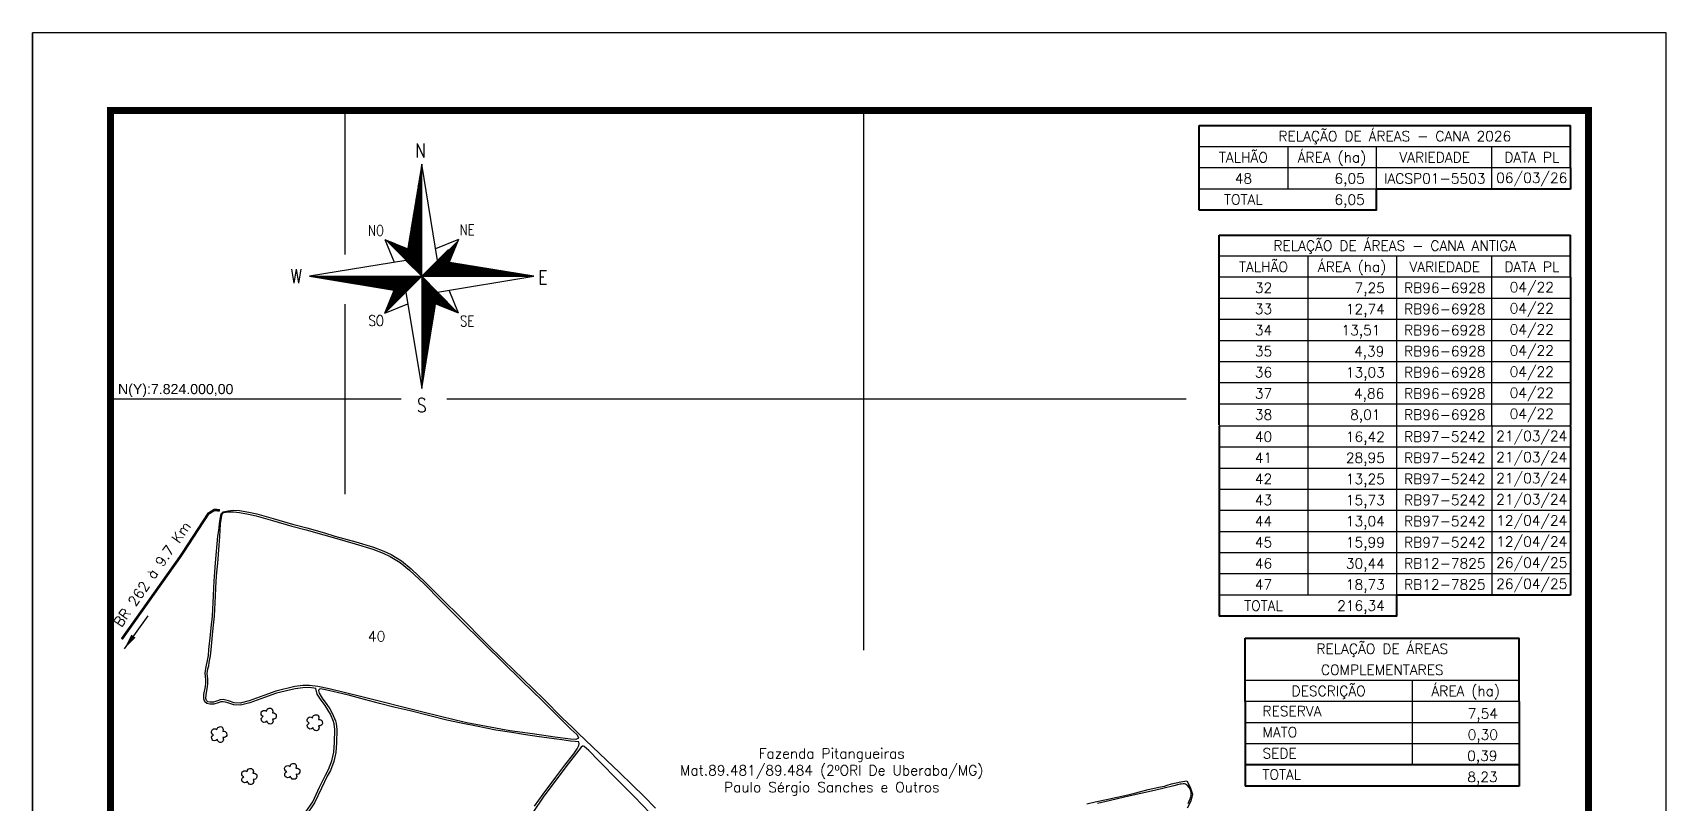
# Model space of a CAD drawing. Extents: x 745198 to 748348, y 7820251 to 7824706.
# Drawn here: x 745198 to 748348, y 7823220 to 7824706 of the extents above; entities that cross this region are included whole.
import ezdxf
from ezdxf.enums import TextEntityAlignment as Align

# ---------------------------------------------------------------- set-up
doc = ezdxf.new("R2010")
doc.units = 0
doc.header["$MEASUREMENT"] = 0
doc.linetypes.add('CONTINUO', pattern=[0])
doc.linetypes.add('LIN0', pattern=[0])
for name, color, linetype in [('0114000438', 1, 'Continuous'), ('0114000438040', 5, 'Continuous'), ('0114000438041', 5, 'Continuous'), ('0114000438046', 5, 'Continuous'), ('0114000438047', 5, 'Continuous'), ('ESTRADA', 1, 'Continuous'), ('MALHA', 8, 'Continuous'), ('MARGEM', 5, 'Continuous'), ('QUADRO_DE_AREAS_CANA_2025', 7, 'Continuous'), ('QUADRO_DE_AREAS_CANA_ANTIGA', 7, 'Continuous'), ('QUADRO_DE_AREAS_COMPLEMENTARES', 7, 'Continuous'), ('SETA_NORTE', 3, 'Continuous'), ('SIMBOLO ARVORE', 118, 'Continuous'), ('TEXTO CONFRONTANTES', 7, 'Continuous'), ('TEXTO_NUN_TAL', 7, 'Continuous')]:
    doc.layers.add(name, color=color, linetype=linetype)
doc.layers.add('TEXTO_DIVERSOS', color=7, linetype='Continuous', lineweight=5)
doc.styles.add('ROMANS', font='romans')
doc.styles.add('SIMPLEX', font='simplex', dxfattribs={"height": 0.2})
doc.styles.get("Standard").update_dxf_attribs({"font": 'arial.ttf'})
doc.dimstyles.new('ISO-25', dxfattribs={"dimtxt": 2.5, "dimasz": 2.5, "dimexe": 1.25, "dimexo": 0.625, "dimtad": 1, "dimtxsty": 'Standard', "dimcen": 2.5, "dimadec": 0, "dimazin": 0, "dimtfac": 1, "dimtmove": 0, "dimatfit": 3, "dimfxl": 1, "dimarcsym": 0})

# ---------------------------------------------------------------- blocks, each defined once
blk = doc.blocks.new('A$C309442C0')
at = {"layer": 'SETA_NORTE', "linetype": 'Continuous'}
h = blk.add_hatch(dxfattribs=at)
h.set_pattern_fill('ANSI31', color=256, scale=0.1375, angle=-90, style=0)
h.set_pattern_definition([(315, (-215853.3434, 13873.16845), (0.3086963042, 0.3086963042), [])])
h.paths.add_polyline_path([(73.5, 97.4), (74.7, 104.9), (60, 110.8)])
h = blk.add_hatch(dxfattribs=at)
h.set_pattern_fill('ANSI31', color=256, scale=0.1375, angle=180, style=0)
h.set_pattern_definition([(225, (13869.59828, 216024.21475), (0.3086963042, -0.3086963042), [])])
h.paths.add_polyline_path([(93.8, 97.4), (101.4, 96.2), (107.3, 110.8)])
h = blk.add_hatch(dxfattribs=at)
h.set_pattern_fill('ANSI31', color=256, scale=0.1375, style=0)
h.set_pattern_definition([(45, (-13702.2971, -215849.77324), (-0.3086963042, 0.3086963042), [])])
h.paths.add_polyline_path([(73.5, 77), (65.9, 78.3), (60, 63.6)])
h = blk.add_hatch(dxfattribs=at)
h.set_pattern_fill('ANSI31', color=256, scale=0.1375, angle=90, style=0)
h.set_pattern_definition([(135, (216020.6446, -13698.72693), (-0.3086963042, -0.3086963042), [])])
h.paths.add_polyline_path([(93.8, 77), (92.6, 69.5), (107.3, 63.6)])
for p, q in [((83.4, 157.5), (83.7, 157.8)), ((83.5, 158.3), (83.7, 158.4)), ((83.6, 159), (83.7, 159.1)), ((81.3, 145.3), (83.7, 147.6)), ((81.5, 146.1), (83.7, 148.2)), ((81.6, 146.8), (83.7, 148.9)), ((81.7, 147.6), (83.7, 149.5)), ((81.8, 148.3), (83.7, 150.1)), ((82, 149.1), (83.7, 150.8)), ((82.1, 149.9), (83.7, 151.4)), ((82.2, 150.6), (83.7, 152.1)), ((82.3, 151.4), (83.7, 152.7)), ((82.5, 152.2), (83.7, 153.3)), ((82.6, 152.9), (83.7, 154)), ((82.7, 153.7), (83.7, 154.6)), ((82.9, 154.4), (83.7, 155.2)), ((83, 155.2), (83.7, 155.9)), ((83.1, 156), (83.7, 156.5)), ((83.2, 156.7), (83.7, 157.2)), ((79.2, 132.3), (83.7, 136.8)), ((79.3, 133.1), (83.7, 137.4)), ((79.5, 133.8), (83.7, 138)), ((79.6, 134.6), (83.7, 138.7)), ((79.7, 135.4), (83.7, 139.3)), ((79.8, 136.1), (83.7, 140)), ((80, 136.9), (83.7, 140.6)), ((80.1, 137.7), (83.7, 141.2)), ((80.2, 138.4), (83.7, 141.9)), ((80.3, 139.2), (83.7, 142.5)), ((80.5, 139.9), (83.7, 143.1)), ((80.6, 140.7), (83.7, 143.8)), ((80.7, 141.5), (83.7, 144.4)), ((80.8, 142.2), (83.7, 145)), ((81, 143), (83.7, 145.7)), ((81.1, 143.8), (83.7, 146.3)), ((81.2, 144.5), (83.7, 147)), ((77.2, 120.1), (83.7, 126.6)), ((77.3, 120.9), (83.7, 127.2)), ((77.4, 121.6), (83.7, 127.8)), ((77.6, 122.4), (83.7, 128.5)), ((77.7, 123.2), (83.7, 129.1)), ((77.8, 123.9), (83.7, 129.8)), ((78, 124.7), (83.7, 130.4)), ((78.1, 125.5), (83.7, 131)), ((78.2, 126.2), (83.7, 131.7)), ((78.3, 127), (83.7, 132.3)), ((78.5, 127.7), (83.7, 132.9)), ((78.6, 128.5), (83.7, 133.6)), ((78.7, 129.3), (83.7, 134.2)), ((78.8, 130), (83.7, 134.9)), ((79, 130.8), (83.7, 135.5)), ((79.1, 131.6), (83.7, 136.1)), ((75.1, 107.2), (83.7, 115.7)), ((75.2, 107.9), (83.7, 116.4)), ((75.3, 108.7), (83.7, 117)), ((75.4, 109.4), (83.7, 117.7)), ((75.6, 110.2), (83.7, 118.3)), ((75.7, 111), (83.7, 118.9)), ((75.8, 111.7), (83.7, 119.6)), ((75.9, 112.5), (83.7, 120.2)), ((76.1, 113.3), (83.7, 120.8)), ((76.2, 114), (83.7, 121.5)), ((76.3, 114.8), (83.7, 122.1)), ((76.4, 115.5), (83.7, 122.8)), ((76.6, 116.3), (83.7, 123.4)), ((76.7, 117.1), (83.7, 124)), ((76.8, 117.8), (83.7, 124.7)), ((76.9, 118.6), (83.7, 125.3)), ((77.1, 119.4), (83.7, 125.9)), ((60, 110.8), (74.7, 104.9)), ((60, 110.8), (65.9, 96.2)), ((73.5, 97.3), (83.7, 107.5)), ((73.6, 98), (83.7, 108.1)), ((73.7, 98.8), (83.7, 108.7)), ((73.8, 99.5), (83.7, 109.4)), ((73.8, 97), (83.7, 106.8)), ((73.9, 100.3), (83.7, 110)), ((74.1, 101.1), (83.7, 110.6)), ((74.2, 101.8), (83.7, 111.3)), ((74.2, 96.7), (83.7, 106.2)), ((74.3, 102.6), (83.7, 111.9)), ((74.4, 103.3), (83.7, 112.6)), ((74.5, 96.4), (83.7, 105.6)), ((74.6, 104.1), (83.7, 113.2)), ((74.7, 104.9), (83.7, 113.8)), ((74.8, 105.6), (83.7, 114.5)), ((74.9, 106.4), (83.7, 115.1)), ((107.3, 110.8), (92.6, 104.9)), ((107.3, 110.8), (101.4, 96.2)), ((74.8, 96.1), (83.7, 104.9)), ((75.1, 95.7), (83.7, 104.3)), ((75.4, 95.4), (83.7, 103.6)), ((75.8, 95.1), (83.7, 103)), ((76.1, 94.8), (83.7, 102.4)), ((76.4, 94.5), (83.7, 101.7)), ((76.7, 94.2), (83.7, 101.1)), ((77, 93.8), (83.7, 100.5)), ((77.4, 93.5), (83.7, 99.8)), ((77.7, 93.2), (83.7, 99.2)), ((78, 92.9), (83.7, 98.5)), ((78.3, 92.6), (83.7, 97.9)), ((78.6, 92.2), (83.7, 97.3)), ((78.9, 91.9), (83.7, 96.6)), ((79.3, 91.6), (83.7, 96)), ((79.6, 91.3), (83.7, 95.4)), ((79.9, 91), (83.7, 94.7)), ((83.8, 87.2), (94, 97.4)), ((84.4, 87.2), (94.5, 97.3)), ((85.1, 87.2), (95.1, 97.2)), ((85.7, 87.2), (95.6, 97.1)), ((86.3, 87.2), (96.2, 97)), ((87, 87.2), (96.7, 96.9)), ((87.6, 87.2), (97.2, 96.9)), ((88.3, 87.2), (97.8, 96.8)), ((88.9, 87.2), (98.3, 96.7)), ((89.5, 87.2), (98.9, 96.6)), ((90.2, 87.2), (99.4, 96.5)), ((90.8, 87.2), (100, 96.4)), ((91.4, 87.2), (100.5, 96.3)), ((92.1, 87.2), (101.1, 96.2)), ((92.7, 87.2), (101.6, 96.1)), ((93.4, 87.2), (102.2, 96)), ((94, 87.2), (102.7, 96)), ((94.6, 87.2), (103.3, 95.9)), ((95.3, 87.2), (103.8, 95.8)), ((95.9, 87.2), (104.4, 95.7)), ((96.5, 87.2), (104.9, 95.6)), ((97.2, 87.2), (105.5, 95.5)), ((97.8, 87.2), (106, 95.4)), ((98.4, 87.2), (106.5, 95.3)), ((99.1, 87.2), (107.1, 95.2)), ((99.7, 87.2), (107.6, 95.1)), ((100.4, 87.2), (108.2, 95.1)), ((101, 87.2), (108.7, 95)), ((101.6, 87.2), (109.3, 94.9)), ((102.3, 87.2), (109.8, 94.8)), ((102.9, 87.2), (110.4, 94.7)), ((103.5, 87.2), (110.9, 94.6)), ((104.2, 87.2), (111.5, 94.5)), ((11.8, 87.2), (11.8, 87.2)), ((12.3, 87.1), (12.4, 87.2)), ((12.9, 87), (13.1, 87.2)), ((13.4, 86.9), (13.7, 87.2)), ((14, 86.8), (14.4, 87.2)), ((14.5, 86.7), (15, 87.2)), ((15.1, 86.6), (15.6, 87.2)), ((15.6, 86.6), (16.3, 87.2)), ((16.2, 86.5), (16.9, 87.2)), ((16.7, 86.4), (17.5, 87.2)), ((17.2, 86.3), (18.2, 87.2)), ((17.8, 86.2), (18.8, 87.2)), ((18.3, 86.1), (19.5, 87.2)), ((18.9, 86), (20.1, 87.2)), ((19.4, 85.9), (20.7, 87.2)), ((20, 85.8), (21.4, 87.2)), ((20.5, 85.7), (22, 87.2)), ((21.1, 85.7), (22.6, 87.2)), ((21.6, 85.6), (23.3, 87.2)), ((22.2, 85.5), (23.9, 87.2)), ((22.7, 85.4), (24.6, 87.2)), ((23.3, 85.3), (25.2, 87.2)), ((23.8, 85.2), (25.8, 87.2)), ((24.4, 85.1), (26.5, 87.2)), ((24.9, 85), (27.1, 87.2)), ((25.5, 84.9), (27.7, 87.2)), ((26, 84.8), (28.4, 87.2)), ((26.5, 84.8), (29, 87.2)), ((27.1, 84.7), (29.6, 87.2)), ((27.6, 84.6), (30.3, 87.2)), ((28.2, 84.5), (30.9, 87.2)), ((28.7, 84.4), (31.6, 87.2)), ((29.3, 84.3), (32.2, 87.2)), ((29.8, 84.2), (32.8, 87.2)), ((30.4, 84.1), (33.5, 87.2)), ((30.9, 84), (34.1, 87.2)), ((31.5, 83.9), (34.7, 87.2)), ((32, 83.9), (35.4, 87.2)), ((32.6, 83.8), (36, 87.2)), ((33.1, 83.7), (36.7, 87.2)), ((33.7, 83.6), (37.3, 87.2)), ((34.2, 83.5), (37.9, 87.2)), ((34.7, 83.4), (38.6, 87.2)), ((35.3, 83.3), (39.2, 87.2)), ((35.8, 83.2), (39.8, 87.2)), ((36.4, 83.1), (40.5, 87.2)), ((36.9, 83), (41.1, 87.2)), ((37.5, 83), (41.8, 87.2)), ((38, 82.9), (42.4, 87.2)), ((38.6, 82.8), (43, 87.2)), ((39.1, 82.7), (43.7, 87.2)), ((39.7, 82.6), (44.3, 87.2)), ((40.2, 82.5), (44.9, 87.2)), ((40.8, 82.4), (45.6, 87.2)), ((41.3, 82.3), (46.2, 87.2)), ((41.9, 82.2), (46.8, 87.2)), ((42.4, 82.1), (47.5, 87.2)), ((43, 82.1), (48.1, 87.2)), ((43.5, 82), (48.8, 87.2)), ((44, 81.9), (49.4, 87.2)), ((44.6, 81.8), (50, 87.2)), ((45.1, 81.7), (50.7, 87.2)), ((45.7, 81.6), (51.3, 87.2)), ((46.2, 81.5), (51.9, 87.2)), ((46.8, 81.4), (52.6, 87.2)), ((47.3, 81.3), (53.2, 87.2)), ((47.9, 81.2), (53.9, 87.2)), ((48.4, 81.2), (54.5, 87.2)), ((49, 81.1), (55.1, 87.2)), ((49.5, 81), (55.8, 87.2)), ((50.1, 80.9), (56.4, 87.2)), ((50.6, 80.8), (57, 87.2)), ((51.2, 80.7), (57.7, 87.2)), ((51.7, 80.6), (58.3, 87.2)), ((52.3, 80.5), (59, 87.2)), ((52.8, 80.4), (59.6, 87.2)), ((53.3, 80.3), (60.2, 87.2)), ((53.9, 80.3), (60.9, 87.2)), ((54.4, 80.2), (61.5, 87.2)), ((55, 80.1), (62.1, 87.2)), ((55.5, 80), (62.8, 87.2)), ((56.1, 79.9), (63.4, 87.2)), ((56.6, 79.8), (64, 87.2)), ((57.2, 79.7), (64.7, 87.2)), ((57.7, 79.6), (65.3, 87.2)), ((58.3, 79.5), (66, 87.2)), ((58.8, 79.4), (66.6, 87.2)), ((59.4, 79.4), (67.2, 87.2)), ((59.9, 79.3), (67.9, 87.2)), ((83.7, 87.2), (60, 63.6)), ((60.5, 79.2), (68.5, 87.2)), ((61, 79.1), (69.1, 87.2)), ((61.5, 79), (69.8, 87.2)), ((62.1, 78.9), (70.4, 87.2)), ((62.6, 78.8), (71.1, 87.2)), ((63.2, 78.7), (71.7, 87.2)), ((63.7, 78.6), (72.3, 87.2)), ((64.3, 78.5), (73, 87.2)), ((64.8, 78.4), (73.6, 87.2)), ((65.4, 78.4), (74.2, 87.2)), ((65.9, 78.3), (74.9, 87.2)), ((66.5, 78.2), (75.5, 87.2)), ((67, 78.1), (76.2, 87.2)), ((67.6, 78), (76.8, 87.2)), ((68.1, 77.9), (77.4, 87.2)), ((68.7, 77.8), (78.1, 87.2)), ((69.2, 77.7), (78.7, 87.2)), ((69.8, 77.6), (79.3, 87.2)), ((70.3, 77.5), (80, 87.2)), ((70.8, 77.5), (80.6, 87.2)), ((71.4, 77.4), (81.2, 87.2)), ((71.9, 77.3), (81.9, 87.2)), ((72.5, 77.2), (82.5, 87.2)), ((73, 77.1), (83.2, 87.2)), ((80.2, 90.7), (83.7, 94.1)), ((80.5, 90.3), (83.7, 93.4)), ((80.9, 90), (83.7, 92.8)), ((81.2, 89.7), (83.7, 92.2)), ((81.5, 89.4), (83.7, 91.5)), ((81.8, 89.1), (83.7, 90.9)), ((82.1, 88.7), (83.7, 90.3)), ((82.4, 88.4), (83.7, 89.6)), ((82.8, 88.1), (83.7, 89)), ((83.1, 87.8), (83.7, 88.4)), ((83.4, 87.5), (83.7, 87.7)), ((83.7, 87.1), (83.7, 87.1)), ((83.7, 86.4), (84, 86.8)), ((83.7, 85.8), (84.4, 86.5)), ((83.7, 85.2), (84.7, 86.2)), ((83.7, 84.5), (85, 85.9)), ((83.7, 83.9), (85.3, 85.6)), ((83.7, 83.3), (85.6, 85.2)), ((83.7, 82.6), (86, 84.9)), ((83.7, 82), (86.3, 84.6)), ((83.7, 81.3), (86.6, 84.3)), ((104.8, 87.2), (112, 94.4)), ((105.5, 87.2), (112.6, 94.3)), ((106.1, 87.2), (113.1, 94.2)), ((106.7, 87.2), (113.7, 94.1)), ((107.4, 87.2), (114.2, 94.1)), ((108, 87.2), (114.8, 94)), ((108.6, 87.2), (115.3, 93.9)), ((109.3, 87.2), (115.8, 93.8)), ((109.9, 87.2), (116.4, 93.7)), ((110.6, 87.2), (116.9, 93.6)), ((111.2, 87.2), (117.5, 93.5)), ((111.8, 87.2), (118, 93.4)), ((112.5, 87.2), (118.6, 93.3)), ((113.1, 87.2), (119.1, 93.2)), ((113.7, 87.2), (119.7, 93.2)), ((114.4, 87.2), (120.2, 93.1)), ((115, 87.2), (120.8, 93)), ((115.6, 87.2), (121.3, 92.9)), ((116.3, 87.2), (121.9, 92.8)), ((116.9, 87.2), (122.4, 92.7)), ((117.6, 87.2), (123, 92.6)), ((118.2, 87.2), (123.5, 92.5)), ((118.8, 87.2), (124, 92.4)), ((119.5, 87.2), (124.6, 92.3)), ((120.1, 87.2), (125.1, 92.3)), ((120.7, 87.2), (125.7, 92.2)), ((121.4, 87.2), (126.2, 92.1)), ((122, 87.2), (126.8, 92)), ((122.7, 87.2), (127.3, 91.9)), ((123.3, 87.2), (127.9, 91.8)), ((123.9, 87.2), (128.4, 91.7)), ((124.6, 87.2), (129, 91.6)), ((125.2, 87.2), (129.5, 91.5)), ((125.8, 87.2), (130.1, 91.4)), ((126.5, 87.2), (130.6, 91.4)), ((127.1, 87.2), (131.2, 91.3)), ((127.8, 87.2), (131.7, 91.2)), ((128.4, 87.2), (132.3, 91.1)), ((129, 87.2), (132.8, 91)), ((129.7, 87.2), (133.3, 90.9)), ((130.3, 87.2), (133.9, 90.8)), ((130.9, 87.2), (134.4, 90.7)), ((131.6, 87.2), (135, 90.6)), ((132.2, 87.2), (135.5, 90.5)), ((132.8, 87.2), (136.1, 90.5)), ((133.5, 87.2), (136.6, 90.4)), ((134.1, 87.2), (137.2, 90.3)), ((134.8, 87.2), (137.7, 90.2)), ((135.4, 87.2), (138.3, 90.1)), ((136, 87.2), (138.8, 90)), ((136.7, 87.2), (139.4, 89.9)), ((137.3, 87.2), (139.9, 89.8)), ((137.9, 87.2), (140.5, 89.7)), ((138.6, 87.2), (141, 89.6)), ((139.2, 87.2), (141.6, 89.6)), ((139.9, 87.2), (142.1, 89.5)), ((140.5, 87.2), (142.6, 89.4)), ((141.1, 87.2), (143.2, 89.3)), ((141.8, 87.2), (143.7, 89.2)), ((142.4, 87.2), (144.3, 89.1)), ((143, 87.2), (144.8, 89)), ((143.7, 87.2), (145.4, 88.9)), ((144.3, 87.2), (145.9, 88.8)), ((144.9, 87.2), (146.5, 88.7)), ((145.6, 87.2), (147, 88.7)), ((146.2, 87.2), (147.6, 88.6)), ((146.9, 87.2), (148.1, 88.5)), ((147.5, 87.2), (148.7, 88.4)), ((148.1, 87.2), (149.2, 88.3)), ((148.8, 87.2), (149.8, 88.2)), ((149.4, 87.2), (150.3, 88.1)), ((150, 87.2), (150.8, 88)), ((150.7, 87.2), (151.4, 87.9)), ((151.3, 87.2), (151.9, 87.8)), ((152, 87.2), (152.5, 87.8)), ((152.6, 87.2), (153, 87.7)), ((153.2, 87.2), (153.6, 87.6)), ((153.9, 87.2), (154.1, 87.5)), ((154.5, 87.2), (154.7, 87.4)), ((155.1, 87.2), (155.2, 87.3)), ((60, 63.6), (65.9, 78.3)), ((83.7, 80.7), (86.9, 84)), ((83.7, 80.1), (87.2, 83.6)), ((83.7, 79.4), (87.5, 83.3)), ((83.7, 78.8), (87.9, 83)), ((83.7, 78.2), (88.2, 82.7)), ((83.7, 77.5), (88.5, 82.4)), ((83.7, 76.9), (88.8, 82.1)), ((83.7, 76.2), (89.1, 81.7)), ((83.7, 75.6), (89.5, 81.4)), ((83.7, 75), (89.8, 81.1)), ((83.7, 74.3), (90.1, 80.8)), ((83.7, 73.7), (90.4, 80.5)), ((83.7, 73.1), (90.7, 80.1)), ((83.7, 72.4), (91, 79.8)), ((83.7, 71.8), (91.4, 79.5)), ((83.7, 71.2), (91.7, 79.2)), ((83.7, 70.5), (92, 78.9)), ((83.7, 69.9), (92.3, 78.5)), ((83.7, 69.2), (92.6, 78.2)), ((83.7, 68.6), (93, 77.9)), ((83.7, 68), (93.3, 77.6)), ((83.7, 67.3), (93.6, 77.3)), ((83.7, 66.7), (93.8, 76.9)), ((83.7, 66.1), (93.7, 76.1)), ((83.7, 65.4), (93.6, 75.3)), ((83.7, 64.8), (93.4, 74.6)), ((83.7, 64.1), (93.3, 73.8)), ((107.3, 63.6), (101.4, 78.3)), ((60, 63.6), (74.7, 69.5)), ((83.7, 63.5), (93.2, 73)), ((83.7, 62.9), (93.1, 72.3)), ((83.7, 62.2), (92.9, 71.5)), ((83.7, 61.6), (92.8, 70.8)), ((83.7, 61), (92.7, 70)), ((83.7, 60.3), (92.6, 69.2)), ((83.7, 59.7), (92.4, 68.5)), ((83.7, 59), (92.3, 67.7)), ((83.7, 58.4), (92.2, 66.9)), ((83.7, 57.8), (92.1, 66.2)), ((83.7, 57.1), (91.9, 65.4)), ((83.7, 56.5), (91.8, 64.7)), ((83.7, 55.9), (91.7, 63.9)), ((83.7, 55.2), (91.6, 63.1)), ((107.3, 63.6), (92.6, 69.5)), ((83.7, 54.6), (91.4, 62.4)), ((83.7, 54), (91.3, 61.6)), ((83.7, 53.3), (91.2, 60.8)), ((83.7, 52.7), (91.1, 60.1)), ((83.7, 52), (90.9, 59.3)), ((83.7, 51.4), (90.8, 58.6)), ((83.7, 50.8), (90.7, 57.8)), ((83.7, 50.1), (90.5, 57)), ((83.7, 49.5), (90.4, 56.3)), ((83.7, 48.9), (90.3, 55.5)), ((83.7, 48.2), (90.2, 54.7)), ((83.7, 47.6), (90, 54)), ((83.7, 46.9), (89.9, 53.2)), ((83.7, 46.3), (89.8, 52.5)), ((83.7, 45.7), (89.7, 51.7)), ((83.7, 45), (89.5, 50.9)), ((83.7, 44.4), (89.4, 50.2)), ((83.7, 43.8), (89.3, 49.4)), ((83.7, 43.1), (89.2, 48.6)), ((83.7, 42.5), (89, 47.9)), ((83.7, 41.8), (88.9, 47.1)), ((83.7, 41.2), (88.8, 46.3)), ((83.7, 40.6), (88.7, 45.6)), ((83.7, 39.9), (88.5, 44.8)), ((83.7, 39.3), (88.4, 44.1)), ((83.7, 38.7), (88.3, 43.3)), ((83.7, 38), (88.2, 42.5)), ((83.7, 37.4), (88, 41.8)), ((83.7, 36.8), (87.9, 41)), ((83.7, 36.1), (87.8, 40.2)), ((83.7, 35.5), (87.7, 39.5)), ((83.7, 34.8), (87.5, 38.7)), ((83.7, 34.2), (87.4, 38)), ((83.7, 33.6), (87.3, 37.2)), ((83.7, 32.9), (87.2, 36.4)), ((83.7, 32.3), (87, 35.7)), ((83.7, 31.7), (86.9, 34.9)), ((83.7, 31), (86.8, 34.1)), ((83.7, 30.4), (86.7, 33.4)), ((83.7, 29.7), (86.5, 32.6)), ((83.7, 29.1), (86.4, 31.9)), ((83.7, 28.5), (86.3, 31.1)), ((83.7, 27.8), (86.2, 30.3)), ((83.7, 27.2), (86, 29.6)), ((83.7, 26.6), (85.9, 28.8)), ((83.7, 25.9), (85.8, 28)), ((83.7, 25.3), (85.6, 27.3)), ((83.7, 24.6), (85.5, 26.5)), ((83.7, 24), (85.4, 25.8)), ((83.7, 23.4), (85.3, 25)), ((83.7, 22.7), (85.1, 24.2)), ((83.7, 22.1), (85, 23.5)), ((83.7, 21.5), (84.9, 22.7)), ((83.7, 20.8), (84.8, 21.9)), ((83.7, 20.2), (84.6, 21.2)), ((83.7, 19.6), (84.5, 20.4)), ((83.7, 18.9), (84.4, 19.7)), ((83.7, 18.3), (84.3, 18.9)), ((83.7, 17.6), (84.1, 18.1)), ((83.7, 17), (84, 17.4)), ((83.7, 16.4), (83.9, 16.6)), ((83.7, 15.7), (83.8, 15.8))]:
    blk.add_line(p, q, dxfattribs=at)
blk.add_lwpolyline([(93.8, 77), (155.7, 87.2), (93.8, 97.4), (83.7, 159.3), (73.5, 97.4), (11.6, 87.2), (73.5, 77), (83.7, 15.1)], close=True, dxfattribs=at)
for points in [[(83.7, 87.2), (83.7, 159.3)], [(83.7, 87.2), (73.5, 97.4)], [(83.7, 87.2), (93.8, 97.4)], [(11.6, 87.2), (155.7, 87.2)], [(83.7, 87.2), (73.5, 77)], [(83.7, 87.2), (93.8, 77)], [(83.7, 87.2), (83.7, 15.1)]]:
    blk.add_lwpolyline(points, dxfattribs=at)
at = {"layer": 'SETA_NORTE', "color": 7, "lineweight": 30, "style": 'ROMANS', "width": 0.8}
for s, height, p in [('N ', 8.94, (79.5, 163.6)), ('NO', 6.88, (49.1, 113.2)), ('NE', 6.87, (108, 113.7)), ('W', 8.94, (-0.7, 82.9)), ('E', 8.94, (158.6, 82.1)), ('SO', 6.88, (49.5, 55.3)), ('SE', 6.87, (108.3, 55)), ('S', 8.94, (80.6, 0))]:
    blk.add_text(s, height=height, dxfattribs=at).set_placement(p)

msp = doc.modelspace()

# ---------------------------------------------------------------- linework, layer by layer
at = {"layer": '0114000438'}
for points in [[(745720.6, 7823197.5), (745738.3, 7823223.2), (745751.2, 7823251.2), (745762.5, 7823274.7), (745768.4, 7823285.4), (745774.8, 7823302), (745778.6, 7823319), (745780.1, 7823337.3), (745780.7, 7823362.5), (745779.4, 7823373.4), (745778.2, 7823378.2), (745772.2, 7823392), (745767.3, 7823400.3), (745761.9, 7823408.8), (745753.2, 7823420.8), (745746.9, 7823431), (745744.3, 7823441.9), (745731.8, 7823443.4), (745719.3, 7823443.2), (745704.2, 7823441.2), (745668.2, 7823432.8), (745645, 7823424.5), (745616.7, 7823414.2), (745598.6, 7823409.3), (745586, 7823410), (745574.3, 7823413.9), (745569.8, 7823415.4), (745565.3, 7823416.1), (745560.8, 7823415.6), (745555.9, 7823414), (745547.2, 7823411.5), (745539.7, 7823411.1), (745534, 7823412.6), (745530, 7823416.1), (745528.2, 7823421.8), (745528.4, 7823430), (745531.3, 7823445.3), (745531.8, 7823451.6), (745531.9, 7823459.1), (745530.7, 7823470.9), (745532.2, 7823480.4), (745533.6, 7823486.3), (745534.8, 7823492.4), (745536.9, 7823505.1), (745538, 7823516.6), (745541.1, 7823544.8), (745542.3, 7823558.5), (745544.8, 7823581.3), (745546.6, 7823620), (745547.4, 7823635.5), (745548.1, 7823648.6), (745549.4, 7823666.5), (745550.9, 7823683.7), (745555.2, 7823735), (745557, 7823746.2), (745558.4, 7823759.1), (745559.5, 7823768), (745561.5, 7823778.6), (745565.2, 7823782.4), (745575.3, 7823784.3), (745585.4, 7823785.4), (745597.2, 7823784.7), (745615.2, 7823781.7), (745630.1, 7823778.2), (745661.6, 7823769.3), (745699.1, 7823758.6), (745726.5, 7823751.4), (745760.9, 7823741.5), (745781, 7823735.6), (745821.3, 7823724.1), (745855.2, 7823713.9), (745875.5, 7823706.3), (745889.2, 7823700), (745909.3, 7823688), (745927.7, 7823672.6), (745955.5, 7823646.2), (745988.1, 7823613.5), (746022.3, 7823579.6), (746073.5, 7823528.5), (746106.8, 7823495.9), (746143.8, 7823459.4), (746183.6, 7823421), (746219.1, 7823385.3), (746238.9, 7823366.4), (746250.2, 7823355.4), (746304.6, 7823303.2), (746329.9, 7823279.4), (746354.5, 7823255.1), (746376.7, 7823234.1), (746399, 7823211)], [(747230.5, 7823219.1), (747246.6, 7823223.2), (747268.9, 7823227.7), (747289.4, 7823232.2), (747309.6, 7823236.8), (747325.4, 7823240.8), (747349.2, 7823246.7), (747372.8, 7823252.2), (747380.4, 7823253.4), (747385.6, 7823255.1), (747394.3, 7823257.6), (747412.1, 7823261.9), (747423.6, 7823263.8), (747430.2, 7823251.7), (747434.5, 7823237.8), (747431.4, 7823224.4), (747424.1, 7823210.9)]]:
    msp.add_lwpolyline(points, dxfattribs=at)
at = {"layer": '0114000438040', "color": 5}
msp.add_lwpolyline([(745575.5, 7823782.3), (745585.2, 7823782.3), (745596.6, 7823780.7), (745614.4, 7823777.8), (745629.1, 7823774.3), (745660.5, 7823765.5), (745698, 7823754.8), (745725.4, 7823747.5), (745759.7, 7823737.7), (745779.9, 7823731.8), (745820.2, 7823720.2), (745853.9, 7823710.1), (745874, 7823702.6), (745887.4, 7823696.4), (745907, 7823684.7), (745925, 7823669.6), (745952.7, 7823643.3), (745985.3, 7823610.7), (746019.5, 7823576.7), (746070.7, 7823525.6), (746104, 7823493), (746141, 7823456.5), (746180.8, 7823418.2), (746216.3, 7823382.4), (746236.1, 7823363.5), (746247.2, 7823352.8), (746250.7, 7823347.4), (746249.3, 7823345.3), (746245.6, 7823343.2), (746234.9, 7823343.7), (746205.2, 7823347.8), (746162, 7823354), (746118, 7823360.3), (746073, 7823368.3), (746035.2, 7823375.7), (746013.5, 7823380.6), (745950.5, 7823395.8), (745832.9, 7823425.5), (745769.5, 7823441.2), (745747.8, 7823445.5), (745732, 7823447.4), (745719, 7823447.2), (745703.4, 7823445.2), (745667, 7823436.6), (745643.7, 7823428.3), (745615.5, 7823418), (745598.2, 7823413.3), (745586.8, 7823414), (745575.6, 7823417.6), (745570.8, 7823419.3), (745565.4, 7823420.2), (745559.9, 7823419.5), (745554.7, 7823417.8), (745546.6, 7823415.4), (745540.1, 7823415.2), (745535.9, 7823416.2), (745533.5, 7823418.4), (745532.2, 7823422.4), (745532.4, 7823429.5), (745534, 7823437.8), (745535.3, 7823444.8), (745535.8, 7823451.4), (745535.9, 7823459.3), (745534.7, 7823470.8), (745536.1, 7823479.6), (745537.5, 7823485.4), (745538.7, 7823491.7), (745540.8, 7823504.6), (745542, 7823516.2), (745545.1, 7823544.4), (745546.3, 7823558.1), (745548.8, 7823581), (745550.6, 7823619.8), (745551.4, 7823635.3), (745552.1, 7823648.4), (745553.3, 7823666.1), (745554.9, 7823683.3), (745559.2, 7823734.7), (745559.6, 7823746), (745560.4, 7823758.9), (745561.5, 7823767.7), (745563.4, 7823777.7), (745566.2, 7823780.6)], close=True, dxfattribs=at)
at = {"layer": '0114000438041', "color": 5}
msp.add_lwpolyline([(746165.9, 7823215), (746182.4, 7823238), (746207, 7823271), (746224.2, 7823294.1), (746241.3, 7823315.9), (746248.2, 7823325.2), (746251.5, 7823331.6), (746252, 7823335.1), (746251.5, 7823338.7), (746244.2, 7823339.4), (746234.9, 7823340.4), (746218.7, 7823342.9), (746208.6, 7823344), (746174.8, 7823348.4), (746144.8, 7823352.9), (746122.1, 7823356.5), (746091.4, 7823361.5), (746053.7, 7823368.7), (746024.5, 7823375), (745996.8, 7823380.8), (745961.3, 7823389.7), (745926, 7823398.8), (745897.2, 7823405.2), (745866.7, 7823412.9), (745838.2, 7823420.6), (745809.8, 7823428), (745776.7, 7823436.1), (745771.4, 7823437.3), (745762.9, 7823439.2), (745756.4, 7823440.6), (745754, 7823440.9), (745751.2, 7823440.5), (745749.9, 7823439.3), (745749.4, 7823437.8), (745750.7, 7823432.6), (745756.5, 7823423), (745765.3, 7823411), (745770.8, 7823402.4), (745775.7, 7823393.9), (745782, 7823379.5), (745783.4, 7823374.1), (745784.7, 7823362.7), (745784.1, 7823337), (745782.5, 7823318.4), (745778.7, 7823300.8), (745772.1, 7823283.7), (745766, 7823272.8), (745754.8, 7823249.5), (745741.8, 7823221.2), (745724.1, 7823195.5)], dxfattribs=at)
at = {"layer": '0114000438046', "color": 5}
msp.add_lwpolyline([(746388.2, 7823201.7), (746358.8, 7823232.5), (746327.8, 7823263.5), (746290.1, 7823301.9), (746270.4, 7823322.1), (746261.5, 7823330), (746259.3, 7823330.5), (746258, 7823330.4), (746255.4, 7823328.4), (746226.4, 7823290.6), (746182.7, 7823232.3), (746164, 7823204.3)], dxfattribs=at)
at = {"layer": '0114000438047', "color": 5}
msp.add_lwpolyline([(747426, 7823220), (747428, 7823224.6), (747429.9, 7823229.2), (747431.2, 7823232.8), (747431.8, 7823235.4), (747431.9, 7823240.9), (747430.5, 7823246.4), (747428, 7823251), (747425.6, 7823253.9), (747423.2, 7823256.1), (747421.3, 7823257), (747418.8, 7823257.6), (747416.4, 7823257.6), (747412.6, 7823257.4), (747410.5, 7823257.2), (747405.5, 7823256.2), (747398.7, 7823254.3), (747391, 7823252.2), (747384.9, 7823250.7), (747374.8, 7823248.2), (747355.5, 7823243.4), (747314.3, 7823234.6), (747276.5, 7823225.5), (747251, 7823220)], dxfattribs=at)
at = {"layer": 'ESTRADA', "const_width": 5}
msp.add_lwpolyline([(745559.1, 7823784.8), (745548.6, 7823786), (745536.8, 7823778.6), (745483.4, 7823696.8), (745369.9, 7823536.8)], dxfattribs=at)
at = {"layer": 'MALHA', "color": 8}
for points in [[(745800, 7824555.9), (745800, 7824278.4)], [(746800, 7824555.9), (746800, 7823515.8)], [(745800, 7824182.7), (745800, 7823816.3)], [(745348.1, 7824000), (745908.7, 7824000)], [(745996.9, 7824000), (747422.1, 7824000)]]:
    msp.add_lwpolyline(points, dxfattribs=at)
at = {"layer": 'MARGEM', "color": 174, "linetype": 'LIN0'}
msp.add_line((745198.1, 7820250.9), (745198.1, 7824705.9), dxfattribs=at)
at = {"layer": 'MARGEM', "color": 174, "linetype": 'LIN0', "flags": 128}
msp.add_lwpolyline([(748348.1, 7820250.9), (748348.1, 7824705.9), (745198.1, 7824705.9), (745198.1, 7820250.9)], close=True, dxfattribs=at)
at = {"layer": 'MARGEM', "color": 174, "linetype": 'LIN0', "const_width": 13.6, "flags": 128}
msp.add_lwpolyline([(748198.1, 7820752.5), (748198.1, 7824555.9), (745348.1, 7824555.9), (745348.1, 7820752.5)], close=True, dxfattribs=at)
at = {"layer": 'QUADRO_DE_AREAS_CANA_2025', "color": 174, "linetype": 'ByBlock', "lineweight": 40}
for p, q in [((747447.2, 7824363.8), (747447.2, 7824526.7)), ((747447.2, 7824526.7), (748163.1, 7824526.7)), ((748163.1, 7824445.3), (748163.1, 7824526.7)), ((748163.1, 7824445.3), (748163.1, 7824404.5))]:
    msp.add_line(p, q, dxfattribs=at)
at = {"layer": 'QUADRO_DE_AREAS_CANA_2025', "linetype": 'Continuous'}
for p, q in [((748163.1, 7824486), (747447.2, 7824486)), ((747618, 7824486), (747618, 7824404.5)), ((747788.8, 7824486), (747788.8, 7824404.5)), ((748011.2, 7824486), (748011.2, 7824404.5)), ((748163.1, 7824445.3), (747447.2, 7824445.3)), ((747788.8, 7824404.5), (747447.2, 7824404.5))]:
    msp.add_line(p, q, dxfattribs=at)
at = {"layer": 'QUADRO_DE_AREAS_CANA_2025', "color": 174, "linetype": 'ByBlock', "lineweight": 40}
msp.add_lwpolyline([(748163.1, 7824404.5), (747788.8, 7824404.5), (747788.8, 7824363.8), (747447.2, 7824363.8)], dxfattribs=at)
at = {"layer": 'QUADRO_DE_AREAS_CANA_ANTIGA', "color": 174, "linetype": 'ByBlock', "lineweight": 40}
for p, q in [((747486, 7824315.7), (748163.1, 7824315.7)), ((747486, 7823949.3), (747486, 7824315.7)), ((748163.1, 7824234.3), (748163.1, 7824315.7)), ((748163.1, 7824234.3), (748163.1, 7823949.3)), ((747486, 7823947.4), (747486, 7823581)), ((748163.1, 7823947.4), (748163.1, 7823949.3)), ((748163.1, 7823947.4), (748163.1, 7823703.2)), ((748163.1, 7823703.2), (748163.1, 7823621.7))]:
    msp.add_line(p, q, dxfattribs=at)
at = {"layer": 'QUADRO_DE_AREAS_CANA_ANTIGA', "linetype": 'Continuous'}
for p, q in [((748163.1, 7824275), (747486, 7824275)), ((747656.8, 7824275), (747656.8, 7823949.3)), ((747827.6, 7824275), (747827.6, 7823949.3)), ((748011.2, 7824275), (748011.2, 7823949.3)), ((748163.1, 7824234.3), (747486, 7824234.3)), ((748163.1, 7824193.5), (747486, 7824193.5)), ((748163.1, 7824152.8), (747486, 7824152.8)), ((748163.1, 7824112.1), (747486, 7824112.1)), ((748163.1, 7824071.4), (747486, 7824071.4)), ((748163.1, 7824030.7), (747486, 7824030.7)), ((748163.1, 7823990), (747486, 7823990)), ((748163.1, 7823947.4), (747486, 7823947.4)), ((747656.8, 7823947.4), (747656.8, 7823621.7)), ((747827.6, 7823947.4), (747827.6, 7823621.7)), ((748011.6, 7823949.3), (748011.6, 7823621.7)), ((748163.1, 7823906.7), (747486, 7823906.7)), ((748163.1, 7823866), (747486, 7823866)), ((748163.1, 7823825.3), (747486, 7823825.3)), ((748163.1, 7823784.6), (747486, 7823784.6)), ((748163.1, 7823743.9), (747486, 7823743.9)), ((748163.1, 7823703.2), (747486, 7823703.2)), ((748163.1, 7823662.4), (747486, 7823662.4)), ((747827.6, 7823621.7), (747486, 7823621.7))]:
    msp.add_line(p, q, dxfattribs=at)
at = {"layer": 'QUADRO_DE_AREAS_CANA_ANTIGA', "color": 174, "linetype": 'ByBlock', "lineweight": 40}
msp.add_lwpolyline([(748163.1, 7823621.7), (747827.6, 7823621.7), (747827.6, 7823581), (747486, 7823581)], dxfattribs=at)
at = {"layer": 'QUADRO_DE_AREAS_COMPLEMENTARES', "color": 174, "linetype": 'ByBlock', "lineweight": 40}
for p, q in [((747536.2, 7823416.4), (747536.2, 7823538.5)), ((747536.2, 7823538.5), (748064.6, 7823538.5)), ((748064.6, 7823416.4), (748064.6, 7823538.5)), ((747536.2, 7823416.4), (747536.2, 7823253.6)), ((748064.6, 7823416.4), (748064.6, 7823253.6)), ((748064.6, 7823294.3), (747536.2, 7823294.3)), ((748064.6, 7823253.6), (747536.2, 7823253.6))]:
    msp.add_line(p, q, dxfattribs=at)
at = {"layer": 'QUADRO_DE_AREAS_COMPLEMENTARES', "linetype": 'Continuous'}
for p, q in [((748064.6, 7823457.1), (747536.2, 7823457.1)), ((747857.9, 7823457.1), (747857.9, 7823294.3)), ((748064.6, 7823416.4), (747536.2, 7823416.4)), ((748064.6, 7823375.7), (747536.2, 7823375.7)), ((748064.6, 7823335), (747536.2, 7823335))]:
    msp.add_line(p, q, dxfattribs=at)
at = {"layer": 'SIMBOLO ARVORE', "linetype": 'CONTINUO'}
for points in [[(745649.9, 7823378.8, 0), (745647.3, 7823376.6, 0), (745643.9, 7823376.2, 0), (745641.5, 7823377.1, 0), (745639.8, 7823378.8, 0), (745639.1, 7823380.7, 0), (745638.9, 7823383.5, 0), (745639.8, 7823385.3, 0), (745640.8, 7823386.6, 0), (745642.7, 7823388, 0), (745641.5, 7823388.3, 0), (745640.3, 7823389.3, 0), (745638.9, 7823391.6, 0), (745638.6, 7823394.3, 0), (745639.6, 7823397.1, 0), (745640.7, 7823398.1, 0), (745642.7, 7823399.3, 0), (745644.8, 7823399.5, 0), (745646.4, 7823399.3, 0), (745647.7, 7823398.7, 0), (745649.2, 7823397.4, 0), (745649.6, 7823399.9, 0), (745650, 7823400.8, 0), (745651, 7823402.2, 0), (745652.6, 7823402.8, 0), (745654.2, 7823403.5, 0), (745655.9, 7823403.6, 0), (745657.6, 7823403.4, 0), (745658.9, 7823402.7, 0), (745659.9, 7823401.6, 0), (745660.8, 7823399.9, 0), (745661.1, 7823398, 0), (745660.4, 7823394.5, 0), (745662.8, 7823394.6, 0), (745664.7, 7823394.1, 0), (745666.6, 7823392.6, 0), (745667.6, 7823391.4, 0), (745667.9, 7823386.7, 0), (745666.8, 7823384.6, 0), (745665.2, 7823383.2, 0), (745662.8, 7823382.5, 0), (745660.7, 7823382.7, 0), (745661.8, 7823378.3, 0), (745661.3, 7823376.4, 0), (745660, 7823374.7, 0), (745658.6, 7823373.5, 0), (745656.6, 7823373, 0), (745654.7, 7823373.2, 0), (745653.2, 7823373.6, 0), (745651.5, 7823375.3, 0), (745650.3, 7823376.8, 0), (745650, 7823379, 0)], [(745738.7, 7823366, 0), (745736, 7823363.8, 0), (745732.7, 7823363.4, 0), (745730.3, 7823364.3, 0), (745728.6, 7823366, 0), (745727.9, 7823367.9, 0), (745727.7, 7823370.7, 0), (745728.6, 7823372.5, 0), (745729.6, 7823373.8, 0), (745731.5, 7823375.1, 0), (745730.3, 7823375.5, 0), (745729.1, 7823376.5, 0), (745727.6, 7823378.8, 0), (745727.4, 7823381.5, 0), (745728.4, 7823384.2, 0), (745729.5, 7823385.2, 0), (745731.5, 7823386.4, 0), (745733.5, 7823386.7, 0), (745735.2, 7823386.5, 0), (745736.5, 7823385.9, 0), (745737.9, 7823384.6, 0), (745738.4, 7823387.1, 0), (745738.7, 7823388, 0), (745739.8, 7823389.4, 0), (745741.4, 7823390, 0), (745743, 7823390.7, 0), (745744.7, 7823390.8, 0), (745746.4, 7823390.6, 0), (745747.7, 7823389.9, 0), (745748.7, 7823388.8, 0), (745749.6, 7823387.1, 0), (745749.9, 7823385.1, 0), (745749.1, 7823381.7, 0), (745751.5, 7823381.8, 0), (745753.5, 7823381.3, 0), (745755.4, 7823379.8, 0), (745756.4, 7823378.6, 0), (745756.7, 7823373.9, 0), (745755.6, 7823371.8, 0), (745754, 7823370.4, 0), (745751.6, 7823369.7, 0), (745749.5, 7823369.9, 0), (745750.6, 7823365.5, 0), (745750.1, 7823363.6, 0), (745748.8, 7823361.8, 0), (745747.4, 7823360.7, 0), (745745.4, 7823360.2, 0), (745743.4, 7823360.4, 0), (745742, 7823360.8, 0), (745740.3, 7823362.4, 0), (745739.1, 7823363.9, 0), (745738.8, 7823366.2, 0)], [(745554.2, 7823343.3, 0), (745551.6, 7823341.1, 0), (745548.2, 7823340.7, 0), (745545.8, 7823341.6, 0), (745544.1, 7823343.3, 0), (745543.4, 7823345.2, 0), (745543.2, 7823348.1, 0), (745544.1, 7823349.8, 0), (745545.1, 7823351.2, 0), (745547, 7823352.5, 0), (745545.8, 7823352.9, 0), (745544.6, 7823353.9, 0), (745543.2, 7823356.1, 0), (745542.9, 7823358.8, 0), (745543.9, 7823361.6, 0), (745545, 7823362.6, 0), (745547, 7823363.8, 0), (745549.1, 7823364.1, 0), (745550.7, 7823363.8, 0), (745552, 7823363.2, 0), (745553.5, 7823361.9, 0), (745553.9, 7823364.4, 0), (745554.3, 7823365.4, 0), (745555.3, 7823366.7, 0), (745556.9, 7823367.3, 0), (745558.5, 7823368, 0), (745560.2, 7823368.1, 0), (745561.9, 7823367.9, 0), (745563.2, 7823367.2, 0), (745564.2, 7823366.1, 0), (745565.1, 7823364.4, 0), (745565.5, 7823362.5, 0), (745564.7, 7823359, 0), (745567.1, 7823359.1, 0), (745569.1, 7823358.6, 0), (745570.9, 7823357.1, 0), (745572, 7823355.9, 0), (745572.2, 7823351.2, 0), (745571.1, 7823349.1, 0), (745569.6, 7823347.7, 0), (745567.1, 7823347.1, 0), (745565, 7823347.2, 0), (745566.1, 7823342.8, 0), (745565.6, 7823341, 0), (745564.4, 7823339.2, 0), (745563, 7823338, 0), (745561, 7823337.6, 0), (745559, 7823337.7, 0), (745557.5, 7823338.1, 0), (745555.8, 7823339.8, 0), (745554.7, 7823341.3, 0), (745554.3, 7823343.6, 0)], [(745612.4, 7823262.5, 0), (745609.8, 7823260.3, 0), (745606.4, 7823259.9, 0), (745604, 7823260.8, 0), (745602.3, 7823262.5, 0), (745601.6, 7823264.4, 0), (745601.4, 7823267.2, 0), (745602.3, 7823269, 0), (745603.3, 7823270.3, 0), (745605.2, 7823271.6, 0), (745604, 7823272, 0), (745602.8, 7823273, 0), (745601.4, 7823275.3, 0), (745601.1, 7823277.9, 0), (745602.1, 7823280.7, 0), (745603.2, 7823281.7, 0), (745605.2, 7823282.9, 0), (745607.3, 7823283.2, 0), (745608.9, 7823283, 0), (745610.2, 7823282.4, 0), (745611.7, 7823281.1, 0), (745612.1, 7823283.5, 0), (745612.5, 7823284.5, 0), (745613.5, 7823285.9, 0), (745615.1, 7823286.5, 0), (745616.7, 7823287.2, 0), (745618.4, 7823287.3, 0), (745620.1, 7823287.1, 0), (745621.4, 7823286.4, 0), (745622.4, 7823285.3, 0), (745623.3, 7823283.6, 0), (745623.7, 7823281.6, 0), (745622.9, 7823278.2, 0), (745625.3, 7823278.2, 0), (745627.3, 7823277.8, 0), (745629.1, 7823276.3, 0), (745630.2, 7823275.1, 0), (745630.4, 7823270.4, 0), (745629.3, 7823268.3, 0), (745627.8, 7823266.9, 0), (745625.3, 7823266.2, 0), (745623.2, 7823266.4, 0), (745624.3, 7823262, 0), (745623.8, 7823260.1, 0), (745622.6, 7823258.3, 0), (745621.2, 7823257.2, 0), (745619.2, 7823256.7, 0), (745617.2, 7823256.8, 0), (745615.7, 7823257.3, 0), (745614, 7823258.9, 0), (745612.9, 7823260.4, 0), (745612.5, 7823262.7, 0)], [(745695.3, 7823272.3, 0), (745692.6, 7823270.1, 0), (745689.3, 7823269.7, 0), (745686.9, 7823270.7, 0), (745685.2, 7823272.3, 0), (745684.5, 7823274.2, 0), (745684.3, 7823277.1, 0), (745685.2, 7823278.9, 0), (745686.2, 7823280.2, 0), (745688.1, 7823281.5, 0), (745686.9, 7823281.9, 0), (745685.7, 7823282.9, 0), (745684.2, 7823285.1, 0), (745684, 7823287.8, 0), (745685, 7823290.6, 0), (745686.1, 7823291.6, 0), (745688.1, 7823292.8, 0), (745690.1, 7823293.1, 0), (745691.8, 7823292.8, 0), (745693.1, 7823292.2, 0), (745694.5, 7823290.9, 0), (745695, 7823293.4, 0), (745695.3, 7823294.4, 0), (745696.4, 7823295.7, 0), (745698, 7823296.3, 0), (745699.6, 7823297, 0), (745701.3, 7823297.2, 0), (745703, 7823296.9, 0), (745704.3, 7823296.2, 0), (745705.3, 7823295.1, 0), (745706.2, 7823293.4, 0), (745706.5, 7823291.5, 0), (745705.7, 7823288.1, 0), (745708.1, 7823288.1, 0), (745710.1, 7823287.6, 0), (745712, 7823286.1, 0), (745713, 7823285, 0), (745713.3, 7823280.2, 0), (745712.1, 7823278.1, 0), (745710.6, 7823276.7, 0), (745708.2, 7823276.1, 0), (745706.1, 7823276.3, 0), (745707.2, 7823271.9, 0), (745706.7, 7823270, 0), (745705.4, 7823268.2, 0), (745704, 7823267.1, 0), (745702, 7823266.6, 0), (745700, 7823266.7, 0), (745698.6, 7823267.1, 0), (745696.9, 7823268.8, 0), (745695.7, 7823270.3, 0), (745695.4, 7823272.6, 0)]]:
    msp.add_polyline3d(points, dxfattribs=at)

# ---------------------------------------------------------------- block references
at = {"layer": 'SETA_NORTE', "linetype": 'ByBlock', "xscale": 3, "yscale": 3, "zscale": 3}
msp.add_blockref('A$C309442C0', (745697.2, 7823974.6), dxfattribs=at)

# ---------------------------------------------------------------- texts
at = {"layer": 'MALHA'}
msp.add_text('N(Y):7.824.000,00', height=19.5, dxfattribs=at).set_placement((745362.6, 7824003.3), align=Align.BOTTOM_LEFT)
at = {"layer": 'QUADRO_DE_AREAS_CANA_2025', "linetype": 'Continuous', "style": 'SIMPLEX'}
for s, p in [('RELAÇÃO DE ÁREAS - CANA 2026', (747824.6, 7824506.3)), ('TALHÃO', (747532.6, 7824465.6)), ('ÁREA (ha)', (747703.4, 7824465.6)), ('VARIEDADE', (747901.5, 7824465.6)), ('DATA PL', (748088.8, 7824465.6)), ('48', (747532.6, 7824424.9)), ('IACSP01-5503', (747901.5, 7824424.9)), ('06/03/26', (748088.7, 7824426.2)), ('TOTAL', (747532.6, 7824384.2))]:
    msp.add_text(s, height=19.5, dxfattribs=at).set_placement(p, align=Align.MIDDLE_CENTER)
for p in [(747766.6, 7824415), (747766.6, 7824374.3)]:
    msp.add_text('6,05', height=19.5, dxfattribs=at).set_placement(p, align=Align.RIGHT)
at = {"layer": 'QUADRO_DE_AREAS_CANA_ANTIGA', "linetype": 'Continuous', "style": 'SIMPLEX'}
for s, p in [('RELAÇÃO DE ÁREAS - CANA ANTIGA', (747824.6, 7824295.3)), ('TALHÃO', (747571.4, 7824254.6)), ('ÁREA (ha)', (747742.2, 7824254.6)), ('VARIEDADE', (747921, 7824254.6)), ('DATA PL', (748088.8, 7824254.6)), ('32', (747571.4, 7824213.9)), ('RB96-6928', (747921, 7824213.9)), ('04/22', (748088.7, 7824215.2)), ('33', (747571.4, 7824173.2)), ('RB96-6928', (747921, 7824173.2)), ('04/22', (748088.7, 7824174.5)), ('34', (747571.4, 7824132.5)), ('RB96-6928', (747921, 7824132.5)), ('04/22', (748088.7, 7824133.8)), ('35', (747571.4, 7824091.8)), ('RB96-6928', (747921, 7824091.8)), ('04/22', (748088.7, 7824093.1)), ('04/22', (748088.7, 7824052.4)), ('36', (747571.4, 7824051.1)), ('RB96-6928', (747921, 7824051.1)), ('37', (747571.4, 7824010.3)), ('RB96-6928', (747921, 7824010.3)), ('04/22', (748088.7, 7824011.7)), ('38', (747571.4, 7823969.6)), ('RB96-6928', (747921, 7823969.6)), ('04/22', (748088.7, 7823971)), ('21/03/24', (748088.7, 7823928.4)), ('40', (747571.4, 7823927.1)), ('RB97-5242', (747921, 7823927.1)), ('41', (747571.4, 7823886.4)), ('RB97-5242', (747921, 7823886.4)), ('21/03/24', (748088.7, 7823887.7)), ('42', (747571.4, 7823845.6)), ('RB97-5242', (747921, 7823845.6)), ('21/03/24', (748088.7, 7823847)), ('43', (747571.4, 7823804.9)), ('RB97-5242', (747921, 7823804.9)), ('21/03/24', (748088.7, 7823806.3)), ('44', (747571.4, 7823764.2)), ('RB97-5242', (747921, 7823764.2)), ('12/04/24', (748088.7, 7823765.5)), ('45', (747571.4, 7823723.5)), ('RB97-5242', (747921, 7823723.5)), ('12/04/24', (748088.7, 7823724.8)), ('46', (747571.4, 7823682.8)), ('RB12-7825', (747921, 7823682.8)), ('26/04/25', (748088.7, 7823684.1)), ('26/04/25', (748088.7, 7823643.4)), ('47', (747571.4, 7823642.1)), ('RB12-7825', (747921, 7823642.1)), ('TOTAL', (747571.4, 7823601.4))]:
    msp.add_text(s, height=19.5, dxfattribs=at).set_placement(p, align=Align.MIDDLE_CENTER)
for s, p in [('7,25', (747805.4, 7824204.1)), ('12,74', (747805.4, 7824163.3)), ('13,51', (747796.9, 7824122.6)), ('4,39', (747804.5, 7824081.9)), ('13,03', (747805.4, 7824041.2)), ('4,86', (747804.3, 7824000.5)), ('8,01', (747796.9, 7823959.8)), ('16,42', (747805.4, 7823917.2)), ('28,95', (747805.4, 7823876.5)), ('13,25', (747805.4, 7823835.8)), ('15,73', (747805.4, 7823795.1)), ('13,04', (747805.4, 7823754.4)), ('15,99', (747805.4, 7823713.7)), ('30,44', (747805.4, 7823672.9)), ('18,73', (747805.4, 7823632.2)), ('216,34', (747805.4, 7823591.5))]:
    msp.add_text(s, height=19.5, dxfattribs=at).set_placement(p, align=Align.RIGHT)
at = {"layer": 'QUADRO_DE_AREAS_COMPLEMENTARES', "linetype": 'Continuous', "style": 'SIMPLEX'}
for s, p in [('RELAÇÃO DE ÁREAS', (747800.4, 7823518.2)), ('COMPLEMENTARES', (747800.4, 7823477.5)), ('DESCRIÇÃO', (747697, 7823436.8)), ('ÁREA (ha)', (747961.2, 7823436.8))]:
    msp.add_text(s, height=19.5, dxfattribs=at).set_placement(p, align=Align.MIDDLE_CENTER)
for s, p in [('RESERVA', (747569.5, 7823398.1)), ('MATO', (747569.5, 7823357.4)), ('SEDE', (747569.5, 7823316.6)), ('TOTAL', (747569.5, 7823275.9))]:
    msp.add_text(s, height=19.5, dxfattribs=at).set_placement(p, align=Align.MIDDLE_LEFT)
for s, p in [('7,54', (748023.5, 7823383.6)), ('0,30', (748023.5, 7823342.9)), ('0,39', (748022.5, 7823302.2)), ('8,23', (748022.9, 7823261.4))]:
    msp.add_text(s, height=19.5, dxfattribs=at).set_placement(p, align=Align.RIGHT)
at = {"layer": 'TEXTO CONFRONTANTES', "linetype": 'Continuous', "insert": (746738.8, 7823280.7), "char_height": 19.5, "width": 1258.448, "attachment_point": 5, "style": 'SIMPLEX'}
msp.add_mtext('Fazenda Pitangueiras^JMat.89.481/89.484 (2ºORI De Uberaba/MG)\\PPaulo Sérgio Sanches e Outros', dxfattribs=at)
at = {"layer": 'TEXTO_DIVERSOS', "linetype": 'Continuous', "style": 'SIMPLEX'}
msp.add_text('BR 262 à 9.7 Km', height=19.5, rotation=55.3619, dxfattribs=at).set_placement((745368.7, 7823558.3))
at = {"layer": 'TEXTO_NUN_TAL', "linetype": 'Continuous', "style": 'SIMPLEX'}
msp.add_text('40', height=19.5, dxfattribs=at).set_placement((745844.7, 7823532.4))

# ---------------------------------------------------------------- leaders
at = {"layer": 'TEXTO_DIVERSOS'}
msp.add_leader([(745374.9, 7823518.2), (745420.5, 7823582)], dimstyle='ISO-25', override={"dimasz": 30, "dimzin": 0}, dxfattribs=at)

doc.saveas('drawing.dxf')
